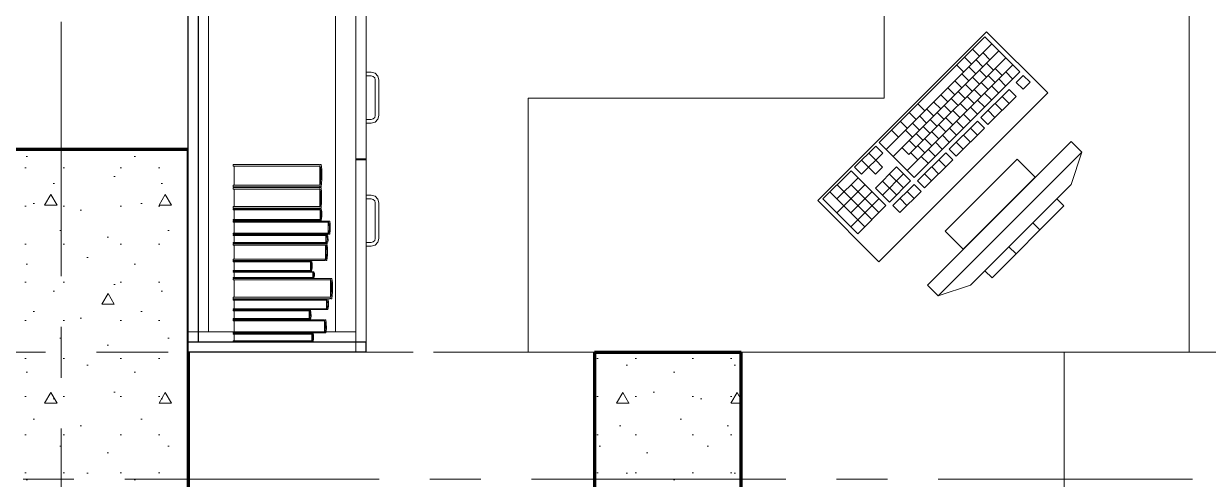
# Model space of a CAD drawing. Header units: inches. Extents: x -38 to 5698, y -33 to 92.
# Drawn here: x 115.746 to 118.077, y 7.45 to 8.347 of the extents above; entities that cross this region are included whole.
import ezdxf

# ---------------------------------------------------------------- set-up
doc = ezdxf.new("R2010")
doc.units = ezdxf.units.IN
doc.header["$MEASUREMENT"] = 0
doc.set_wipeout_variables(frame=1)
for name, pattern in [('Hidden Line', [0.195611, 0.141111, -0.0545]), ('Línea Oculta', [0.195611, 0.141111, -0.0545]), ('Punto & Raya', [0.65, 0.5, -0.075, 0, -0.075]), ('Wipeout_Contour', [1, 0, -1])]:
    doc.linetypes.add(name, pattern=pattern)
for name, color, linetype in [('02 _ ARQ _ ALB _ Ejes Generales', 7, 'Continuous'), ('02 _ ARQ _ ZON _ Espacio.3D', 7, 'Continuous'), ('08 _ STR _ EXT _ 06 Columnas', 7, 'Continuous'), ('08 _ STR _ EXT _ 08 Placas Inclinadas', 7, 'Continuous'), ('08 _ STR _ EXT _ 09 Vigas', 7, 'Continuous'), ('Dibujo 2D - General', 7, 'Continuous'), ('Interior - Mobiliario', 7, 'Continuous')]:
    doc.layers.add(name, color=color, linetype=linetype)
pattern_1 = [(0, (92.5, 3e-09), (0, 0.3897114), [0.024375, -0.200625]), (0, (92.6125, 0.19486), (0, 0.3897114), [0.024375, -0.200625]), (60, (92.5, 3e-09), (-0.3375, 0.194856), [0.024375, -0.200625]), (60, (92.725, 3e-09), (-0.3375, 0.194856), [0.024375, -0.200625]), (120, (92.5244, 3e-09), (0.3375, 0.194856), [0.024375, -0.200625]), (120, (92.7494, 3e-09), (0.3375, 0.194856), [0.024375, -0.200625]), (0, (92.500015, 0.0375), (0, 0.075), [0, -0.075, 0, -0.1125]), (45, (92.537515, 0.0375), (-0.053033, 0.053033), [0, -0.05625, 0, -0.09375])]

msp = doc.modelspace()

# ---------------------------------------------------------------- linework, layer by layer
at = {"layer": '02 _ ARQ _ ZON _ Espacio.3D', "color": 254, "linetype": 'Continuous', "lineweight": 0, "flags": 128}
for points in [[(104.8201, 17.35), (104.8201, 6.45), (117.6487, 6.4499), (117.6487, 7.7), (117.7931, 7.7), (117.793, 6.45), (122.1232, 6.45), (122.1232, 7.7), (122.57, 7.7), (122.57, 16.9), (122.57, 17.4), (116.67, 17.4), (116.67, 16.9), (116.07, 16.9), (116.07, 16.2999), (115.57, 16.2999), (115.57, 17.4), (112.57, 17.4), (112.57, 16.0999), (108.57, 16.0998), (108.57, 17.35)], [(116.07, 7.2), (115.17, 7.2), (115.17, 7.7), (115.57, 7.7), (115.57, 8.1), (116.07, 8.1)]]:
    msp.add_lwpolyline(points, close=True, dxfattribs=at)
at = {"layer": 'Interior - Mobiliario', "color": 175, "linetype": 'Continuous', "lineweight": 13}
for p, q in [((116.4, 8.44), (116.4, 8.081)), ((116.42, 8.44), (116.42, 8.081)), ((117.637, 8.3205), (117.4293, 8.1128)), ((117.7056, 8.2519), (117.637, 8.3205)), ((117.6507, 8.3067), (117.443, 8.099)), ((117.6128, 8.2962), (117.6265, 8.2825)), ((117.6645, 8.293), (117.4567, 8.0853)), ((117.6782, 8.2793), (117.4878, 8.0889)), ((117.5972, 8.2807), (117.6109, 8.2669)), ((117.6196, 8.2756), (117.6333, 8.2619)), ((117.6334, 8.2894), (117.6471, 8.2757)), ((116.43, 8.251), (116.42, 8.251)), ((116.42, 8.251), (116.42, 8.244)), ((116.4375, 8.249), (116.43, 8.251)), ((116.443, 8.2435), (116.4375, 8.249)), ((117.6919, 8.2656), (117.4842, 8.0579)), ((117.4979, 8.0442), (117.7056, 8.2519)), ((117.5816, 8.2651), (117.5954, 8.2514)), ((117.6057, 8.2617), (117.6195, 8.248)), ((117.6264, 8.255), (117.6401, 8.2412)), ((117.6402, 8.2688), (117.6539, 8.2551)), ((117.6574, 8.2586), (117.6711, 8.2448)), ((117.678, 8.2518), (117.6917, 8.238)), ((116.42, 8.244), (116.43, 8.244)), ((116.43, 8.244), (116.434, 8.2429)), ((116.434, 8.2429), (116.4369, 8.24)), ((116.4369, 8.24), (116.438, 8.236)), ((116.438, 8.236), (116.438, 8.166)), ((116.445, 8.236), (116.443, 8.2435)), ((116.445, 8.166), (116.445, 8.236)), ((117.578, 8.234), (117.5918, 8.2203)), ((117.5919, 8.2479), (117.6056, 8.2342)), ((117.5987, 8.2273), (117.6124, 8.2135)), ((117.6125, 8.2411), (117.6262, 8.2274)), ((117.6297, 8.2309), (117.6434, 8.2171)), ((117.6436, 8.2447), (117.6573, 8.231)), ((117.6642, 8.2379), (117.6779, 8.2242)), ((117.7125, 8.245), (117.6986, 8.2312)), ((117.6986, 8.2312), (117.7123, 8.2175)), ((117.7123, 8.2175), (117.7262, 8.2313)), ((117.7262, 8.2313), (117.7125, 8.245)), ((117.5503, 8.2064), (117.5641, 8.1926)), ((117.5642, 8.2202), (117.5779, 8.2065)), ((117.5848, 8.2134), (117.5985, 8.1997)), ((117.602, 8.2032), (117.6157, 8.1894)), ((117.6159, 8.217), (117.6296, 8.2033)), ((117.6848, 8.2173), (117.6294, 8.162)), ((117.6365, 8.2102), (117.6502, 8.1965)), ((117.6431, 8.1482), (117.6985, 8.2036)), ((117.6503, 8.2241), (117.6641, 8.2104)), ((117.6709, 8.2035), (117.6846, 8.1898)), ((117.6985, 8.2036), (117.6848, 8.2173)), ((117.5055, 8.1889), (117.5192, 8.1752)), ((117.5227, 8.1787), (117.5364, 8.1649)), ((117.5365, 8.1925), (117.5502, 8.1788)), ((117.5571, 8.1857), (117.5709, 8.172)), ((117.571, 8.1996), (117.5847, 8.1859)), ((117.5882, 8.1893), (117.6019, 8.1756)), ((117.6088, 8.1825), (117.6225, 8.1688)), ((117.6226, 8.1964), (117.6364, 8.1827)), ((117.6571, 8.1896), (117.6708, 8.1759)), ((116.43, 8.158), (116.42, 8.158)), ((116.42, 8.158), (116.42, 8.151)), ((116.434, 8.1591), (116.43, 8.158)), ((116.4369, 8.162), (116.434, 8.1591)), ((116.438, 8.166), (116.4369, 8.162)), ((116.4375, 8.153), (116.443, 8.1585)), ((116.443, 8.1585), (116.445, 8.166)), ((117.4882, 8.1716), (117.5019, 8.1579)), ((117.5088, 8.1648), (117.5225, 8.1511)), ((117.5294, 8.158), (117.5432, 8.1443)), ((117.5433, 8.1719), (117.557, 8.1582)), ((117.5605, 8.1616), (117.5742, 8.1479)), ((117.5743, 8.1755), (117.588, 8.1618)), ((117.595, 8.1687), (117.6087, 8.155)), ((117.6294, 8.162), (117.6431, 8.1482)), ((117.6432, 8.1758), (117.6569, 8.1621)), ((116.42, 8.151), (116.43, 8.151)), ((116.43, 8.151), (116.4375, 8.153)), ((117.4535, 8.137), (117.4673, 8.1233)), ((117.4709, 8.1543), (117.4846, 8.1406)), ((117.4811, 8.1371), (117.4948, 8.1234)), ((117.495, 8.151), (117.5087, 8.1373)), ((117.5156, 8.1442), (117.5293, 8.1305)), ((117.5328, 8.1339), (117.5465, 8.1202)), ((117.5466, 8.1478), (117.5603, 8.1341)), ((117.6224, 8.155), (117.5671, 8.0996)), ((117.5673, 8.141), (117.581, 8.1273)), ((117.5808, 8.0859), (117.6362, 8.1413)), ((117.5811, 8.1548), (117.5948, 8.1411)), ((117.6086, 8.1412), (117.6223, 8.1275)), ((117.6362, 8.1413), (117.6224, 8.155)), ((117.4293, 8.1128), (117.4979, 8.0442)), ((117.4879, 8.1165), (117.5016, 8.1028)), ((117.5017, 8.1303), (117.5155, 8.1166)), ((117.5189, 8.1201), (117.5326, 8.1064)), ((117.8067, 8.1151), (117.5239, 7.8323)), ((117.5396, 8.1133), (117.5533, 8.0996)), ((117.5534, 8.1271), (117.5671, 8.1134)), ((117.5809, 8.1135), (117.5946, 8.0998)), ((117.5947, 8.1273), (117.6085, 8.1136)), ((117.8279, 8.0939), (117.8067, 8.1151)), ((117.4224, 8.1058), (117.3808, 8.0643)), ((117.4085, 8.092), (117.4223, 8.0783)), ((117.4223, 8.0783), (117.4361, 8.0921)), ((117.4361, 8.0921), (117.4224, 8.1058)), ((117.4741, 8.1026), (117.4878, 8.0889)), ((117.4912, 8.0924), (117.5049, 8.0787)), ((117.5601, 8.0927), (117.5047, 8.0373)), ((117.5051, 8.1062), (117.5188, 8.0925)), ((117.5119, 8.0856), (117.5256, 8.0719)), ((117.5257, 8.0994), (117.5394, 8.0857)), ((117.5451, 7.8111), (117.8279, 8.0939)), ((117.5738, 8.079), (117.5601, 8.0927)), ((117.5671, 8.0996), (117.5808, 8.0859)), ((117.8279, 8.0939), (117.8067, 8.0303)), ((116.1587, 8.0661), (116.1587, 8.0696)), ((116.1587, 8.0696), (116.3278, 8.0696)), ((116.3299, 8.0661), (116.1587, 8.0661)), ((116.1604, 8.029), (116.1604, 8.0661)), ((116.3278, 8.0696), (116.328, 8.0694)), ((116.328, 8.0694), (116.3282, 8.0691)), ((116.3282, 8.0691), (116.3284, 8.069)), ((116.3284, 8.069), (116.3287, 8.0689)), ((116.3287, 8.0689), (116.3289, 8.0689)), ((116.3289, 8.0689), (116.3292, 8.069)), ((116.329, 8.0661), (116.329, 8.029)), ((116.3292, 8.069), (116.3294, 8.0692)), ((116.3294, 8.0692), (116.3296, 8.0695)), ((116.3296, 8.0695), (116.3297, 8.0696)), ((116.3297, 8.0696), (116.3316, 8.0696)), ((116.3307, 8.0595), (116.3299, 8.0661)), ((116.3316, 8.0696), (116.3326, 8.0599)), ((116.42, 8.081), (116.4, 8.081)), ((116.42, 8.079), (116.4, 8.079)), ((117.3808, 8.0643), (117.3946, 8.0506)), ((117.3946, 8.0506), (117.4084, 8.0644)), ((117.3947, 8.0781), (117.4084, 8.0644)), ((117.4223, 8.0783), (117.4084, 8.0644)), ((117.4084, 8.0644), (117.4221, 8.0507)), ((117.4635, 8.0647), (117.422, 8.0231)), ((117.4221, 8.0507), (117.436, 8.0646)), ((117.436, 8.0646), (117.4223, 8.0783)), ((117.491, 8.0373), (117.4635, 8.0647)), ((117.5185, 8.0236), (117.5738, 8.079)), ((117.5324, 8.065), (117.5461, 8.0513)), ((117.5463, 8.0789), (117.56, 8.0652)), ((117.7006, 8.0798), (117.5592, 7.9384)), ((117.736, 8.0444), (117.7006, 8.0798)), ((116.3304, 8.0323), (116.3311, 8.0459)), ((116.3311, 8.0459), (116.3307, 8.0595)), ((116.3328, 8.0402), (116.3316, 8.0254)), ((116.3326, 8.0599), (116.3328, 8.0402)), ((117.3739, 8.0574), (117.3185, 8.002)), ((117.3876, 8.0436), (117.3461, 8.0021)), ((117.4425, 7.9888), (117.3739, 8.0574)), ((117.4772, 8.051), (117.4357, 8.0094)), ((117.4497, 8.0508), (117.4771, 8.0234)), ((117.5186, 8.0512), (117.5323, 8.0375)), ((117.5946, 7.903), (117.736, 8.0444)), ((116.1587, 8.0254), (116.1587, 8.029)), ((116.1587, 8.029), (116.3299, 8.029)), ((116.3278, 8.0254), (116.1587, 8.0254)), ((116.1587, 8.0211), (116.1587, 8.0244)), ((116.1587, 8.0244), (116.3275, 8.0244)), ((116.3295, 8.0211), (116.1587, 8.0211)), ((116.1604, 7.9866), (116.1604, 8.0211)), ((116.3275, 8.0244), (116.3276, 8.0242)), ((116.3276, 8.0242), (116.3279, 8.024)), ((116.3279, 8.0256), (116.3278, 8.0254)), ((116.3281, 8.0259), (116.3279, 8.0256)), ((116.3279, 8.024), (116.3281, 8.0238)), ((116.3284, 8.0261), (116.3281, 8.0259)), ((116.3281, 8.0238), (116.3283, 8.0238)), ((116.3283, 8.0238), (116.3286, 8.0238)), ((116.3286, 8.0262), (116.3284, 8.0261)), ((116.3289, 8.0262), (116.3286, 8.0262)), ((116.3286, 8.0238), (116.3288, 8.0239)), ((116.3287, 8.0211), (116.3287, 7.9866)), ((116.3288, 8.0239), (116.3291, 8.024)), ((116.3291, 8.0261), (116.3289, 8.0262)), ((116.3294, 8.0259), (116.3291, 8.0261)), ((116.3291, 8.024), (116.3293, 8.0243)), ((116.3293, 8.0243), (116.3294, 8.0244)), ((116.3296, 8.0257), (116.3294, 8.0259)), ((116.3294, 8.0244), (116.3313, 8.0244)), ((116.3303, 8.015), (116.3295, 8.0211)), ((116.3297, 8.0254), (116.3296, 8.0257)), ((116.3316, 8.0254), (116.3297, 8.0254)), ((116.3299, 8.029), (116.3304, 8.0323)), ((116.3313, 8.0244), (116.3322, 8.0154)), ((116.3322, 8.0154), (116.3324, 7.997)), ((117.3324, 8.0158), (117.401, 7.9472)), ((117.4014, 8.0299), (117.346, 7.9745)), ((117.3462, 8.0297), (117.4148, 7.9611)), ((117.4151, 8.0162), (117.3735, 7.9747)), ((117.3738, 8.0298), (117.4286, 7.9749)), ((117.422, 8.0231), (117.4494, 7.9957)), ((117.4358, 8.037), (117.4633, 8.0096)), ((117.4494, 7.9957), (117.491, 8.0373)), ((117.4978, 8.0304), (117.4563, 7.9889)), ((117.47, 7.9751), (117.5115, 8.0167)), ((117.484, 8.0166), (117.4977, 8.0028)), ((117.5115, 8.0167), (117.4978, 8.0304)), ((117.5047, 8.0373), (117.5185, 8.0236)), ((117.8067, 8.0303), (117.6087, 7.8323)), ((116.3301, 7.9897), (116.3308, 8.0023)), ((116.3308, 8.0023), (116.3303, 8.015)), ((116.3324, 7.997), (116.3313, 7.9833)), ((116.42, 8.009), (116.43, 8.009)), ((116.42, 8.002), (116.42, 8.009)), ((116.43, 8.002), (116.42, 8.002)), ((116.43, 8.009), (116.4375, 8.007)), ((116.434, 8.0009), (116.43, 8.002)), ((116.4369, 7.998), (116.434, 8.0009)), ((116.438, 7.994), (116.4369, 7.998)), ((116.4375, 8.007), (116.443, 8.0015)), ((116.438, 7.924), (116.438, 7.994)), ((116.443, 8.0015), (116.445, 7.994)), ((116.445, 7.994), (116.445, 7.924)), ((117.3185, 8.002), (117.3871, 7.9334)), ((117.4288, 8.0025), (117.3734, 7.9471)), ((117.4701, 8.0027), (117.4838, 7.989)), ((117.7784, 8.002), (117.637, 7.8606)), ((117.7926, 7.9879), (117.7784, 8.002)), ((116.1587, 7.9833), (116.1587, 7.9866)), ((116.1587, 7.9866), (116.3295, 7.9866)), ((116.3275, 7.9833), (116.1587, 7.9833)), ((116.1587, 7.9804), (116.1587, 7.9823)), ((116.1587, 7.9823), (116.3281, 7.9823)), ((116.3301, 7.9804), (116.1587, 7.9804)), ((116.1604, 7.961), (116.1604, 7.9804)), ((116.3276, 7.9834), (116.3275, 7.9833)), ((116.3278, 7.9837), (116.3276, 7.9834)), ((116.328, 7.9839), (116.3278, 7.9837)), ((116.3283, 7.984), (116.328, 7.9839)), ((116.3281, 7.9823), (116.3282, 7.9822)), ((116.3282, 7.9822), (116.3284, 7.982)), ((116.3285, 7.984), (116.3283, 7.984)), ((116.3284, 7.982), (116.3287, 7.9819)), ((116.3288, 7.9839), (116.3285, 7.984)), ((116.3287, 7.9819), (116.3289, 7.9819)), ((116.329, 7.9837), (116.3288, 7.9839)), ((116.3289, 7.9819), (116.3292, 7.9819)), ((116.3293, 7.9835), (116.329, 7.9837)), ((116.3292, 7.9819), (116.3294, 7.982)), ((116.3294, 7.9833), (116.3293, 7.9835)), ((116.3293, 7.9804), (116.3293, 7.961)), ((116.3313, 7.9833), (116.3294, 7.9833)), ((116.3294, 7.982), (116.3297, 7.9821)), ((116.3295, 7.9866), (116.3301, 7.9897)), ((116.3297, 7.9821), (116.3299, 7.9822)), ((116.3299, 7.9822), (116.33, 7.9823)), ((116.33, 7.9823), (116.3319, 7.9823)), ((116.3309, 7.977), (116.3301, 7.9804)), ((116.3306, 7.9628), (116.3314, 7.9699)), ((116.3314, 7.9699), (116.3309, 7.977)), ((116.3319, 7.9823), (116.3328, 7.9772)), ((116.3328, 7.9772), (116.333, 7.9669)), ((117.3871, 7.9334), (117.4425, 7.9888)), ((117.4563, 7.9889), (117.47, 7.9751)), ((117.6511, 7.8464), (117.7926, 7.9879)), ((116.1587, 7.9592), (116.1587, 7.961)), ((116.1587, 7.961), (116.3301, 7.961)), ((116.3281, 7.9592), (116.1587, 7.9592)), ((116.1587, 7.9561), (116.1587, 7.9582)), ((116.1587, 7.9582), (116.3442, 7.9582)), ((116.3465, 7.9561), (116.1587, 7.9561)), ((116.1606, 7.9345), (116.1606, 7.9561)), ((116.3282, 7.9593), (116.3281, 7.9592)), ((116.3284, 7.9594), (116.3282, 7.9593)), ((116.3286, 7.9595), (116.3284, 7.9594)), ((116.3289, 7.9596), (116.3286, 7.9595)), ((116.3291, 7.9596), (116.3289, 7.9596)), ((116.3294, 7.9595), (116.3291, 7.9596)), ((116.3296, 7.9594), (116.3294, 7.9595)), ((116.3298, 7.9593), (116.3296, 7.9594)), ((116.33, 7.9592), (116.3298, 7.9593)), ((116.3319, 7.9592), (116.33, 7.9592)), ((116.3301, 7.961), (116.3306, 7.9628)), ((116.333, 7.9669), (116.3319, 7.9592)), ((116.3442, 7.9582), (116.3443, 7.9581)), ((116.3443, 7.9581), (116.3446, 7.9579)), ((116.3446, 7.9579), (116.3449, 7.9578)), ((116.3449, 7.9578), (116.3451, 7.9578)), ((116.3451, 7.9578), (116.3454, 7.9578)), ((116.3454, 7.9578), (116.3457, 7.9578)), ((116.3455, 7.9561), (116.3455, 7.9345)), ((116.3457, 7.9578), (116.3459, 7.9579)), ((116.3459, 7.9579), (116.3462, 7.9581)), ((116.3462, 7.9581), (116.3463, 7.9582)), ((116.3463, 7.9582), (116.3484, 7.9582)), ((116.3473, 7.9523), (116.3465, 7.9561)), ((116.3478, 7.9444), (116.3473, 7.9523)), ((116.3484, 7.9582), (116.3494, 7.9525)), ((116.3494, 7.9525), (116.3496, 7.941)), ((117.7313, 7.9549), (117.7454, 7.9407)), ((116.1587, 7.9324), (116.1587, 7.9345)), ((116.1587, 7.9345), (116.3465, 7.9345)), ((116.3442, 7.9324), (116.1587, 7.9324)), ((116.1587, 7.9301), (116.1587, 7.9314)), ((116.1587, 7.9314), (116.3398, 7.9314)), ((116.342, 7.9301), (116.1587, 7.9301)), ((116.1605, 7.916), (116.1605, 7.9301)), ((116.3398, 7.9314), (116.3399, 7.9314)), ((116.3399, 7.9314), (116.3401, 7.9313)), ((116.3401, 7.9313), (116.3404, 7.9312)), ((116.3404, 7.9312), (116.3407, 7.9312)), ((116.3407, 7.9312), (116.3409, 7.9312)), ((116.3409, 7.9312), (116.3412, 7.9312)), ((116.341, 7.9301), (116.341, 7.916)), ((116.3412, 7.9312), (116.3415, 7.9313)), ((116.3415, 7.9313), (116.3417, 7.9314)), ((116.3417, 7.9314), (116.3418, 7.9314)), ((116.3418, 7.9314), (116.3438, 7.9314)), ((116.3428, 7.9276), (116.342, 7.9301)), ((116.3425, 7.9173), (116.3433, 7.9224)), ((116.3433, 7.9224), (116.3428, 7.9276)), ((116.3438, 7.9314), (116.3448, 7.9278)), ((116.3443, 7.9325), (116.3442, 7.9324)), ((116.3445, 7.9327), (116.3443, 7.9325)), ((116.3448, 7.9328), (116.3445, 7.9327)), ((116.3451, 7.9329), (116.3448, 7.9328)), ((116.3448, 7.9278), (116.3451, 7.9203)), ((116.3454, 7.9329), (116.3451, 7.9329)), ((116.3456, 7.9328), (116.3454, 7.9329)), ((116.3459, 7.9327), (116.3456, 7.9328)), ((116.3461, 7.9326), (116.3459, 7.9327)), ((116.3463, 7.9324), (116.3461, 7.9326)), ((116.3484, 7.9324), (116.3463, 7.9324)), ((116.3465, 7.9345), (116.347, 7.9365)), ((116.347, 7.9365), (116.3478, 7.9444)), ((116.3496, 7.941), (116.3484, 7.9324)), ((116.4369, 7.92), (116.438, 7.924)), ((116.445, 7.924), (116.443, 7.9165)), ((117.5592, 7.9384), (117.5946, 7.903)), ((116.1587, 7.9147), (116.1587, 7.916)), ((116.1587, 7.916), (116.342, 7.916)), ((116.3398, 7.9147), (116.1587, 7.9147)), ((116.1587, 7.9111), (116.1587, 7.9137)), ((116.1587, 7.9137), (116.339, 7.9137)), ((116.3412, 7.9111), (116.1587, 7.9111)), ((116.1605, 7.8835), (116.1605, 7.9111)), ((116.339, 7.9137), (116.3391, 7.9135)), ((116.3391, 7.9135), (116.3393, 7.9133)), ((116.3393, 7.9133), (116.3396, 7.9132)), ((116.3396, 7.9132), (116.3399, 7.9131)), ((116.3399, 7.9147), (116.3398, 7.9147)), ((116.3401, 7.9148), (116.3399, 7.9147)), ((116.3399, 7.9131), (116.3401, 7.9131)), ((116.3403, 7.9149), (116.3401, 7.9148)), ((116.3401, 7.9131), (116.3404, 7.9132)), ((116.3402, 7.9111), (116.3402, 7.8835)), ((116.3406, 7.915), (116.3403, 7.9149)), ((116.3404, 7.9132), (116.3407, 7.9134)), ((116.3409, 7.915), (116.3406, 7.915)), ((116.3407, 7.9134), (116.3409, 7.9136)), ((116.3412, 7.9149), (116.3409, 7.915)), ((116.3409, 7.9136), (116.341, 7.9137)), ((116.341, 7.9137), (116.343, 7.9137)), ((116.3414, 7.9149), (116.3412, 7.9149)), ((116.342, 7.9061), (116.3412, 7.9111)), ((116.3416, 7.9148), (116.3414, 7.9149)), ((116.3418, 7.9147), (116.3416, 7.9148)), ((116.3438, 7.9147), (116.3418, 7.9147)), ((116.342, 7.916), (116.3425, 7.9173)), ((116.3425, 7.8961), (116.342, 7.9061)), ((116.343, 7.9137), (116.344, 7.9065)), ((116.3451, 7.9203), (116.3438, 7.9147)), ((116.344, 7.9065), (116.3442, 7.8918)), ((116.42, 7.916), (116.43, 7.916)), ((116.42, 7.909), (116.42, 7.916)), ((116.43, 7.909), (116.42, 7.909)), ((116.43, 7.916), (116.434, 7.9171)), ((116.4375, 7.911), (116.43, 7.909)), ((116.434, 7.9171), (116.4369, 7.92)), ((116.443, 7.9165), (116.4375, 7.911)), ((117.6841, 7.9077), (117.6983, 7.8936)), ((116.1587, 7.8809), (116.1587, 7.8835)), ((116.1587, 7.8835), (116.3412, 7.8835)), ((116.339, 7.8809), (116.1587, 7.8809)), ((116.1587, 7.8783), (116.1587, 7.8799)), ((116.1587, 7.8799), (116.3094, 7.8799)), ((116.3112, 7.8783), (116.1587, 7.8783)), ((116.3094, 7.8799), (116.3095, 7.8798)), ((116.3095, 7.8798), (116.3097, 7.8797)), ((116.3097, 7.8797), (116.3099, 7.8796)), ((116.3099, 7.8796), (116.3102, 7.8795)), ((116.3102, 7.8795), (116.3104, 7.8795)), ((116.3104, 7.8795), (116.3106, 7.8796)), ((116.3106, 7.8796), (116.3108, 7.8797)), ((116.3108, 7.8797), (116.311, 7.8798)), ((116.311, 7.8798), (116.3111, 7.8799)), ((116.3111, 7.8799), (116.3128, 7.8799)), ((116.3119, 7.8752), (116.3112, 7.8783)), ((116.3128, 7.8799), (116.3136, 7.8754)), ((116.3391, 7.881), (116.339, 7.8809)), ((116.3393, 7.8812), (116.3391, 7.881)), ((116.3395, 7.8813), (116.3393, 7.8812)), ((116.3398, 7.8814), (116.3395, 7.8813)), ((116.3401, 7.8814), (116.3398, 7.8814)), ((116.3403, 7.8814), (116.3401, 7.8814)), ((116.3406, 7.8812), (116.3403, 7.8814)), ((116.3408, 7.8811), (116.3406, 7.8812)), ((116.341, 7.8809), (116.3408, 7.8811)), ((116.343, 7.8809), (116.341, 7.8809)), ((116.3412, 7.8835), (116.3417, 7.886)), ((116.3417, 7.886), (116.3425, 7.8961)), ((116.3442, 7.8918), (116.343, 7.8809)), ((116.3117, 7.8627), (116.3123, 7.8689)), ((116.3123, 7.8689), (116.3119, 7.8752)), ((116.3136, 7.8754), (116.3138, 7.8663)), ((117.637, 7.8606), (117.6511, 7.8464)), ((117.5239, 7.8323), (117.5451, 7.8111)), ((117.5451, 7.8111), (117.6087, 7.8323))]:
    msp.add_line(p, q, dxfattribs=at)
at = {"layer": 'Interior - Mobiliario', "color": 175, "linetype": 'Continuous', "lineweight": 13, "flags": 128}
msp.add_lwpolyline([(117.7607, 8.2106), (117.6405, 8.3308), (117.3082, 7.9985), (117.4284, 7.8783)], close=True, dxfattribs=at)

# ---------------------------------------------------------------- next in the draw order: wipeouts: each hides what was drawn before it
at = {"color": 254, "linetype": 'Wipeout_Contour', "lineweight": 0, "ltscale": 4906.165759}
msp.add_wipeout([(117.0136, 5.8), (117.0136, 6.35), (100.6701, 6.35), (100.6701, 7.85), (100.17, 7.85), (100.17, 5.8)], dxfattribs=at).dxf.layer = 'Dibujo 2D - General'

# ---------------------------------------------------------------- next in the draw order: hatches: boundary and pattern name
at = {"layer": '08 _ STR _ EXT _ 06 Columnas', "linetype": 'Continuous', "lineweight": 9}
h = msp.add_hatch(dxfattribs=at)
h.set_pattern_fill('HORMIGÓN_EN_MASA_0002', style=0, pattern_type=2)
h.set_pattern_definition(pattern_1)
h.paths.add_polyline_path([(116.07, 8.1), (115.57, 8.1), (115.57, 7.7), (115.17, 7.7), (115.17, 7.2), (116.07, 7.2)])

# ---------------------------------------------------------------- next in the draw order: linework, layer by layer
at = {"layer": '02 _ ARQ _ ALB _ Ejes Generales', "color": 252, "linetype": 'Punto & Raya', "lineweight": 13}
msp.add_line((115.82, 3.05), (115.82, 44.9), dxfattribs=at)
at = {"layer": '08 _ STR _ EXT _ 06 Columnas', "color": 7, "linetype": 'Continuous', "lineweight": 80, "flags": 128}
msp.add_lwpolyline([(116.07, 8.1), (116.07, 7.2), (115.17, 7.2), (115.17, 7.7), (115.57, 7.7), (115.57, 8.1)], close=True, dxfattribs=at)
at = {"layer": '08 _ STR _ EXT _ 08 Placas Inclinadas', "color": 7, "linetype": 'Continuous', "lineweight": 80}
msp.add_line((116.8693, 7.7), (116.8693, 4.6), dxfattribs=at)
at = {"layer": 'Interior - Mobiliario', "color": 175, "linetype": 'Continuous', "lineweight": 13}
for p, q in [((116.09, 7.72), (116.09, 9.18)), ((116.11, 9.16), (116.11, 7.74)), ((116.36, 7.74), (116.36, 9.16)), ((116.4, 9.18), (116.4, 7.72)), ((116.4, 9.16), (116.4, 7.74)), ((116.1602, 7.8611), (116.1602, 7.8783)), ((116.3105, 7.8783), (116.3105, 7.8611)), ((116.1587, 7.8595), (116.1587, 7.8611)), ((116.1587, 7.8611), (116.3112, 7.8611)), ((116.3094, 7.8595), (116.1587, 7.8595)), ((116.1587, 7.8575), (116.1587, 7.8585)), ((116.1587, 7.8585), (116.3138, 7.8585)), ((116.3157, 7.8575), (116.1587, 7.8575)), ((116.1602, 7.8474), (116.1602, 7.8575)), ((116.3095, 7.8596), (116.3094, 7.8595)), ((116.3097, 7.8597), (116.3095, 7.8596)), ((116.3099, 7.8598), (116.3097, 7.8597)), ((116.3101, 7.8598), (116.3099, 7.8598)), ((116.3103, 7.8598), (116.3101, 7.8598)), ((116.3106, 7.8598), (116.3103, 7.8598)), ((116.3108, 7.8597), (116.3106, 7.8598)), ((116.311, 7.8596), (116.3108, 7.8597)), ((116.3111, 7.8595), (116.311, 7.8596)), ((116.3128, 7.8595), (116.3111, 7.8595)), ((116.3112, 7.8611), (116.3117, 7.8627)), ((116.3138, 7.8663), (116.3128, 7.8595)), ((116.3138, 7.8585), (116.3139, 7.8584)), ((116.3139, 7.8584), (116.3141, 7.8584)), ((116.3141, 7.8584), (116.3144, 7.8583)), ((116.3144, 7.8583), (116.3146, 7.8583)), ((116.3146, 7.8583), (116.3148, 7.8583)), ((116.3148, 7.8583), (116.3151, 7.8583)), ((116.3149, 7.8575), (116.3149, 7.8474)), ((116.3151, 7.8583), (116.3153, 7.8584)), ((116.3153, 7.8584), (116.3155, 7.8585)), ((116.3155, 7.8585), (116.3156, 7.8585)), ((116.3156, 7.8585), (116.3173, 7.8585)), ((116.3164, 7.8557), (116.3157, 7.8575)), ((116.3168, 7.852), (116.3164, 7.8557)), ((116.3173, 7.8585), (116.3182, 7.8559)), ((116.3182, 7.8559), (116.3183, 7.8505)), ((116.1587, 7.8465), (116.1587, 7.8474)), ((116.1587, 7.8474), (116.3157, 7.8474)), ((116.3138, 7.8465), (116.1587, 7.8465)), ((116.1587, 7.8423), (116.1587, 7.8455)), ((116.1587, 7.8455), (116.3484, 7.8455)), ((116.3507, 7.8423), (116.1587, 7.8423)), ((116.1606, 7.8086), (116.1606, 7.8423)), ((116.3139, 7.8465), (116.3138, 7.8465)), ((116.3141, 7.8466), (116.3139, 7.8465)), ((116.3143, 7.8466), (116.3141, 7.8466)), ((116.3145, 7.8467), (116.3143, 7.8466)), ((116.3148, 7.8467), (116.3145, 7.8467)), ((116.315, 7.8466), (116.3148, 7.8467)), ((116.3152, 7.8466), (116.315, 7.8466)), ((116.3154, 7.8465), (116.3152, 7.8466)), ((116.3156, 7.8465), (116.3154, 7.8465)), ((116.3173, 7.8465), (116.3156, 7.8465)), ((116.3157, 7.8474), (116.3162, 7.8483)), ((116.3162, 7.8483), (116.3168, 7.852)), ((116.3183, 7.8505), (116.3173, 7.8465)), ((116.3484, 7.8455), (116.3486, 7.8453)), ((116.3486, 7.8453), (116.3488, 7.845)), ((116.3488, 7.845), (116.3491, 7.8449)), ((116.3491, 7.8449), (116.3494, 7.8448)), ((116.3494, 7.8448), (116.3497, 7.8448)), ((116.3497, 7.8448), (116.3499, 7.8449)), ((116.3498, 7.8423), (116.3498, 7.8086)), ((116.3499, 7.8449), (116.3502, 7.8451)), ((116.3502, 7.8451), (116.3505, 7.8453)), ((116.3505, 7.8453), (116.3506, 7.8455)), ((116.3506, 7.8455), (116.3527, 7.8455)), ((116.3516, 7.8363), (116.3507, 7.8423)), ((116.3521, 7.8239), (116.3516, 7.8363)), ((116.3527, 7.8455), (116.3537, 7.8367)), ((116.3537, 7.8367), (116.354, 7.8188)), ((116.1587, 7.8054), (116.1587, 7.8086)), ((116.1587, 7.8086), (116.3507, 7.8086)), ((116.3488, 7.8058), (116.3485, 7.8056)), ((116.349, 7.806), (116.3488, 7.8058)), ((116.3493, 7.8061), (116.349, 7.806)), ((116.3496, 7.8061), (116.3493, 7.8061)), ((116.3499, 7.806), (116.3496, 7.8061)), ((116.3501, 7.8059), (116.3499, 7.806)), ((116.3504, 7.8056), (116.3501, 7.8059)), ((116.3506, 7.8054), (116.3504, 7.8056)), ((116.3507, 7.8086), (116.3513, 7.8117)), ((116.3513, 7.8117), (116.3521, 7.8239)), ((116.354, 7.8188), (116.3527, 7.8054)), ((116.3484, 7.8054), (116.1587, 7.8054)), ((116.1587, 7.8028), (116.1587, 7.8044)), ((116.1587, 7.8044), (116.3408, 7.8044)), ((116.343, 7.8028), (116.1587, 7.8028)), ((116.1587, 7.784), (116.1587, 7.7856)), ((116.1587, 7.7856), (116.343, 7.7856)), ((116.3408, 7.784), (116.1587, 7.784)), ((116.1587, 7.7815), (116.1587, 7.783)), ((116.1587, 7.783), (116.3073, 7.783)), ((116.1605, 7.7856), (116.1605, 7.8028)), ((116.3073, 7.783), (116.3074, 7.7829)), ((116.3074, 7.7829), (116.3076, 7.7828)), ((116.3076, 7.7828), (116.3078, 7.7827)), ((116.3078, 7.7827), (116.308, 7.7827)), ((116.308, 7.7827), (116.3083, 7.7827)), ((116.3083, 7.7827), (116.3085, 7.7827)), ((116.3085, 7.7827), (116.3087, 7.7828)), ((116.3087, 7.7828), (116.3089, 7.7829)), ((116.3089, 7.7829), (116.309, 7.783)), ((116.309, 7.783), (116.3106, 7.783)), ((116.3106, 7.783), (116.3114, 7.779)), ((116.3408, 7.8044), (116.341, 7.8043)), ((116.3409, 7.784), (116.3408, 7.784)), ((116.3411, 7.7842), (116.3409, 7.784)), ((116.341, 7.8043), (116.3412, 7.8042)), ((116.3414, 7.7843), (116.3411, 7.7842)), ((116.3412, 7.8042), (116.3415, 7.8041)), ((116.3417, 7.7843), (116.3414, 7.7843)), ((116.3415, 7.8041), (116.3417, 7.8041)), ((116.3417, 7.8041), (116.342, 7.8041)), ((116.3419, 7.7843), (116.3417, 7.7843)), ((116.3422, 7.7843), (116.3419, 7.7843)), ((116.342, 7.8041), (116.3423, 7.8041)), ((116.3421, 7.8028), (116.3421, 7.7856)), ((116.3425, 7.7842), (116.3422, 7.7843)), ((116.3423, 7.8041), (116.3425, 7.8042)), ((116.3425, 7.8042), (116.3428, 7.8043)), ((116.3427, 7.7841), (116.3425, 7.7842)), ((116.3429, 7.784), (116.3427, 7.7841)), ((116.3428, 7.8043), (116.3429, 7.8044)), ((116.3429, 7.8044), (116.3449, 7.8044)), ((116.3449, 7.784), (116.3429, 7.784)), ((116.3439, 7.7997), (116.343, 7.8028)), ((116.343, 7.7856), (116.3436, 7.7872)), ((116.3436, 7.7872), (116.3444, 7.7934)), ((116.3444, 7.7934), (116.3439, 7.7997)), ((116.3449, 7.8044), (116.3459, 7.7999)), ((116.3461, 7.7908), (116.3449, 7.784)), ((116.3459, 7.7999), (116.3461, 7.7908)), ((116.3485, 7.8056), (116.3484, 7.8054)), ((116.3527, 7.8054), (116.3506, 7.8054)), ((116.3091, 7.7815), (116.1587, 7.7815)), ((116.1587, 7.7648), (116.1587, 7.7662)), ((116.1587, 7.7662), (116.3091, 7.7662)), ((116.3073, 7.7648), (116.1587, 7.7648)), ((116.1587, 7.7617), (116.1587, 7.7638)), ((116.1587, 7.7638), (116.3367, 7.7638)), ((116.3388, 7.7617), (116.1587, 7.7617)), ((116.1602, 7.7662), (116.1602, 7.7815)), ((116.1605, 7.7402), (116.1605, 7.7617)), ((116.3074, 7.7648), (116.3073, 7.7648)), ((116.3076, 7.765), (116.3074, 7.7648)), ((116.3078, 7.765), (116.3076, 7.765)), ((116.308, 7.7651), (116.3078, 7.765)), ((116.3082, 7.7651), (116.308, 7.7651)), ((116.3084, 7.765), (116.3082, 7.7651)), ((116.3083, 7.7815), (116.3083, 7.7662)), ((116.3086, 7.765), (116.3084, 7.765)), ((116.3088, 7.7649), (116.3086, 7.765)), ((116.309, 7.7648), (116.3088, 7.7649)), ((116.3106, 7.7648), (116.309, 7.7648)), ((116.3098, 7.7788), (116.3091, 7.7815)), ((116.3091, 7.7662), (116.3095, 7.7676)), ((116.3095, 7.7676), (116.3102, 7.7732)), ((116.3102, 7.7732), (116.3098, 7.7788)), ((116.3116, 7.7708), (116.3106, 7.7648)), ((116.3114, 7.779), (116.3116, 7.7708)), ((116.3367, 7.7638), (116.3368, 7.7636)), ((116.3368, 7.7636), (116.337, 7.7635)), ((116.337, 7.7635), (116.3373, 7.7634)), ((116.3373, 7.7634), (116.3376, 7.7633)), ((116.3376, 7.7633), (116.3378, 7.7633)), ((116.3378, 7.7633), (116.3381, 7.7634)), ((116.3379, 7.7617), (116.3379, 7.7402)), ((116.3381, 7.7634), (116.3383, 7.7635)), ((116.3383, 7.7635), (116.3386, 7.7637)), ((116.3386, 7.7637), (116.3387, 7.7638)), ((116.3387, 7.7638), (116.3406, 7.7638)), ((116.3397, 7.7579), (116.3388, 7.7617)), ((116.3406, 7.7638), (116.3416, 7.7581)), ((116.36, 7.74), (116.11, 7.74)), ((116.1587, 7.7381), (116.1587, 7.7402)), ((116.1587, 7.7402), (116.3388, 7.7402)), ((116.3367, 7.7381), (116.1587, 7.7381)), ((116.1587, 7.7358), (116.1587, 7.7371)), ((116.1587, 7.7371), (116.3123, 7.7371)), ((116.3141, 7.7358), (116.1587, 7.7358)), ((116.3123, 7.7371), (116.3124, 7.737)), ((116.3124, 7.737), (116.3126, 7.7369)), ((116.3126, 7.7369), (116.3128, 7.7369)), ((116.3128, 7.7369), (116.313, 7.7368)), ((116.313, 7.7368), (116.3133, 7.7369)), ((116.3133, 7.7369), (116.3135, 7.7369)), ((116.3135, 7.7369), (116.3137, 7.737)), ((116.3137, 7.737), (116.3139, 7.7371)), ((116.3139, 7.7371), (116.314, 7.7371)), ((116.314, 7.7371), (116.3157, 7.7371)), ((116.3149, 7.7334), (116.3141, 7.7358)), ((116.3157, 7.7371), (116.3166, 7.7336)), ((116.3368, 7.7382), (116.3367, 7.7381)), ((116.337, 7.7384), (116.3368, 7.7382)), ((116.3372, 7.7385), (116.337, 7.7384)), ((116.3375, 7.7385), (116.3372, 7.7385)), ((116.3378, 7.7385), (116.3375, 7.7385)), ((116.338, 7.7385), (116.3378, 7.7385)), ((116.3383, 7.7384), (116.338, 7.7385)), ((116.3385, 7.7383), (116.3383, 7.7384)), ((116.3387, 7.7381), (116.3385, 7.7383)), ((116.3406, 7.7381), (116.3387, 7.7381)), ((116.3388, 7.7402), (116.3394, 7.7421)), ((116.3394, 7.7421), (116.3401, 7.75)), ((116.3401, 7.75), (116.3397, 7.7579)), ((116.3419, 7.7467), (116.3406, 7.7381)), ((116.3416, 7.7581), (116.3419, 7.7467)), ((116.4, 7.74), (116.36, 7.74)), ((116.4, 7.72), (116.09, 7.72))]:
    msp.add_line(p, q, dxfattribs=at)
at = {"layer": 'Interior - Mobiliario', "color": 175, "linetype": 'Continuous', "lineweight": 13, "flags": 128}
msp.add_lwpolyline([(118.039, 7.7), (118.039, 9.2), (117.439, 9.2), (117.439, 8.2), (116.739, 8.2), (116.739, 7.7)], close=True, dxfattribs=at)

# ---------------------------------------------------------------- next in the draw order: wipeouts: each hides what was drawn before it
at = {"color": 254, "linetype": 'Wipeout_Contour', "lineweight": 0, "ltscale": 3316.235705}
msp.add_wipeout([(117.7931, 4.6), (117.7931, 7.7), (117.158, 7.7), (117.158, 4.6)], dxfattribs=at).dxf.layer = '08 _ STR _ EXT _ 08 Placas Inclinadas'
at = {"color": 254, "linetype": 'Wipeout_Contour', "lineweight": 0, "ltscale": 3310.730454}
msp.add_wipeout([(116.09, 9.18), (116.07, 9.18), (116.07, 7.72), (116.09, 7.72)], dxfattribs=at).dxf.layer = 'Interior - Mobiliario'

# ---------------------------------------------------------------- next in the draw order: hatches: boundary and pattern name
at = {"layer": '08 _ STR _ EXT _ 08 Placas Inclinadas', "linetype": 'Continuous', "lineweight": 9}
h = msp.add_hatch(dxfattribs=at)
h.set_pattern_fill('HORMIGÓN_EN_MASA_0002', style=0, pattern_type=2)
h.set_pattern_definition(pattern_1)
h.paths.add_polyline_path([(116.8693, 7.7), (116.8693, 4.6), (117.158, 4.6), (117.158, 7.7)])

# ---------------------------------------------------------------- next in the draw order: linework, layer by layer
at = {"layer": '02 _ ARQ _ ALB _ Ejes Generales', "color": 252, "linetype": 'Punto & Raya', "lineweight": 13}
msp.add_line((98.3454, 7.45), (147.07, 7.45), dxfattribs=at)
at = {"layer": '08 _ STR _ EXT _ 08 Placas Inclinadas', "color": 7, "linetype": 'Continuous', "lineweight": 80}
msp.add_line((117.158, 4.6), (117.158, 7.7), dxfattribs=at)
at = {"layer": '08 _ STR _ EXT _ 08 Placas Inclinadas', "color": 7, "linetype": 'Continuous', "lineweight": 80, "flags": 128}
msp.add_lwpolyline([(116.8693, 7.7), (117.158, 7.7)], dxfattribs=at)
at = {"layer": '08 _ STR _ EXT _ 08 Placas Inclinadas', "color": 7, "linetype": 'Continuous', "lineweight": 13, "flags": 128}
for points in [[(117.158, 7.7), (117.7931, 7.7)], [(117.7931, 4.6), (117.7931, 7.7)]]:
    msp.add_lwpolyline(points, dxfattribs=at)
at = {"layer": 'Interior - Mobiliario', "color": 175, "linetype": 'Continuous', "lineweight": 30}
for p, q in [((116.07, 7.72), (116.07, 9.18)), ((116.09, 7.72), (116.09, 9.18)), ((116.09, 7.72), (116.07, 7.72))]:
    msp.add_line(p, q, dxfattribs=at)
at = {"layer": 'Interior - Mobiliario', "color": 175, "linetype": 'Continuous', "lineweight": 13}
for p, q in [((116.07, 7.72), (116.07, 9.18)), ((116.07, 7.74), (116.07, 9.16)), ((116.09, 9.18), (116.09, 7.72)), ((116.11, 7.74), (116.07, 7.74)), ((116.09, 7.72), (116.07, 7.72))]:
    msp.add_line(p, q, dxfattribs=at)

# ---------------------------------------------------------------- next in the draw order: wipeouts: each hides what was drawn before it
at = {"color": 254, "linetype": 'Wipeout_Contour', "lineweight": 0, "ltscale": 3311.360256}
msp.add_wipeout([(116.42, 7.72), (116.07, 7.72), (116.07, 7.7), (116.42, 7.7)], dxfattribs=at).dxf.layer = 'Interior - Mobiliario'

# ---------------------------------------------------------------- next in the draw order: linework, layer by layer
at = {"layer": '08 _ STR _ EXT _ 08 Placas Inclinadas', "color": 251, "linetype": 'Línea Oculta', "lineweight": 13, "flags": 128}
msp.add_lwpolyline([(115.1661, 7.7), (116.8693, 7.7)], dxfattribs=at)
at = {"layer": '08 _ STR _ EXT _ 09 Vigas', "color": 251, "linetype": 'Hidden Line', "lineweight": 13}
for q in [(116.07, 16.9), (122.57, 7.7)]:
    msp.add_line((116.07, 7.7), q, dxfattribs=at)
at = {"layer": 'Interior - Mobiliario', "color": 175, "linetype": 'Continuous', "lineweight": 13}
for p, q in [((116.07, 9.2), (116.07, 7.7)), ((116.42, 7.7), (116.42, 9.2)), ((116.07, 7.72), (116.07, 9.18)), ((116.09, 7.72), (116.09, 9.18)), ((116.09, 7.72), (116.09, 9.18)), ((116.09, 7.72), (116.09, 9.18)), ((116.4, 9.18), (116.4, 7.72)), ((116.4, 9.18), (116.4, 7.72)), ((116.42, 9.18), (116.42, 7.72)), ((116.42, 9.18), (116.42, 7.72)), ((116.4, 7.72), (116.4, 8.079)), ((116.42, 7.72), (116.42, 8.079)), ((116.07, 7.7), (116.07, 7.74)), ((116.1602, 7.7223), (116.1602, 7.7358)), ((116.3134, 7.7358), (116.3134, 7.7223)), ((116.4, 7.74), (116.4, 7.7)), ((116.07, 7.72), (116.42, 7.72)), ((116.07, 7.7), (116.07, 7.72)), ((116.42, 7.72), (116.07, 7.72)), ((116.42, 7.72), (116.09, 7.72)), ((116.4, 7.72), (116.09, 7.72)), ((116.4, 7.72), (116.09, 7.72)), ((116.1587, 7.721), (116.1587, 7.7223)), ((116.1587, 7.7223), (116.3141, 7.7223)), ((116.3123, 7.721), (116.1587, 7.721)), ((116.3124, 7.7211), (116.3123, 7.721)), ((116.3125, 7.7212), (116.3124, 7.7211)), ((116.3128, 7.7212), (116.3125, 7.7212)), ((116.313, 7.7213), (116.3128, 7.7212)), ((116.3132, 7.7213), (116.313, 7.7213)), ((116.3135, 7.7212), (116.3132, 7.7213)), ((116.3137, 7.7212), (116.3135, 7.7212)), ((116.3139, 7.7211), (116.3137, 7.7212)), ((116.314, 7.721), (116.3139, 7.7211)), ((116.3157, 7.721), (116.314, 7.721)), ((116.3141, 7.7223), (116.3146, 7.7235)), ((116.3146, 7.7235), (116.3153, 7.7285)), ((116.3153, 7.7285), (116.3149, 7.7334)), ((116.3168, 7.7264), (116.3157, 7.721)), ((116.3166, 7.7336), (116.3168, 7.7264)), ((116.42, 7.72), (116.4, 7.72)), ((116.42, 7.72), (116.42, 7.7)), ((116.42, 7.7), (116.07, 7.7)), ((116.4, 7.7), (116.07, 7.7)), ((116.07, 7.7), (116.42, 7.7))]:
    msp.add_line(p, q, dxfattribs=at)
at = {"layer": 'Interior - Mobiliario', "color": 175, "linetype": 'Continuous', "lineweight": 30}
for p, q in [((116.07, 7.7), (116.07, 7.72)), ((116.42, 7.72), (116.07, 7.72)), ((116.42, 7.7), (116.42, 7.72)), ((116.42, 7.7), (116.07, 7.7))]:
    msp.add_line(p, q, dxfattribs=at)

doc.saveas('drawing.dxf')
